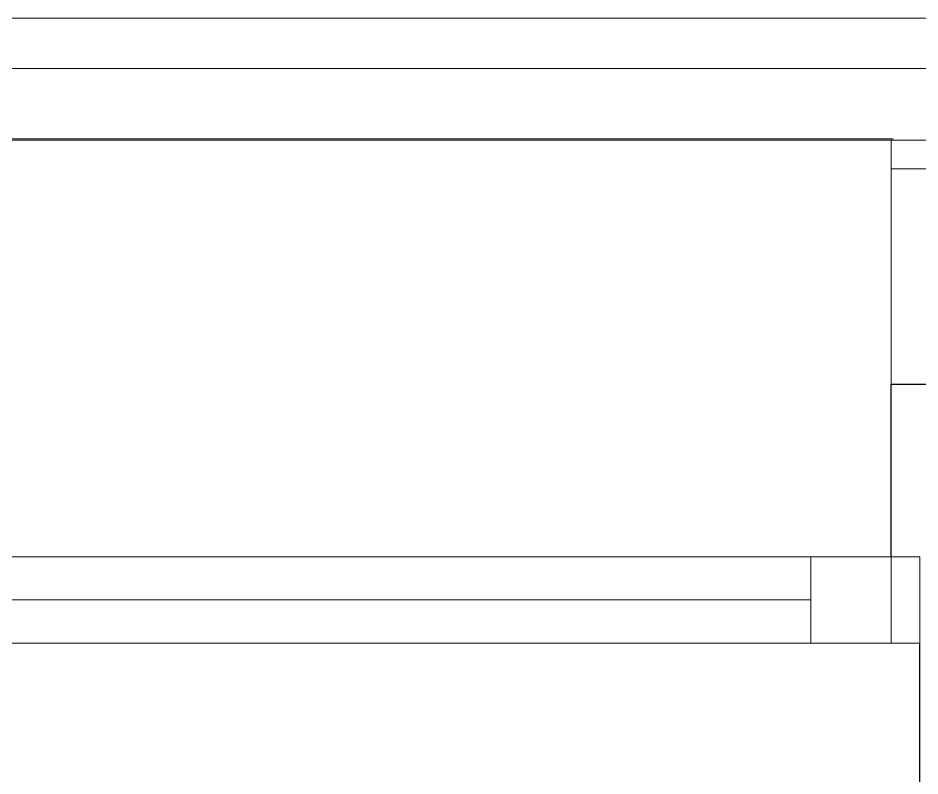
# Model space of a CAD drawing. Header units: millimetres. Extents: x -10438 to 68527, y -5058 to 44223.
# Drawn here: x 47530 to 48158, y 43226 to 43754 of the extents above; entities that cross this region are included whole.
import ezdxf

# ---------------------------------------------------------------- set-up
doc = ezdxf.new("R2010")
doc.units = ezdxf.units.MM
for name, color, linetype, lineweight in [('_ Окна', 7, 'Continuous', 9), ('Окна', 7, 'Continuous', 9), ('Стены наружные', 7, 'Continuous', 18), ('Стены несущие', 7, 'Continuous', 30), ('Стены отделка', 7, 'Continuous', 30), ('Стены штриховка', 7, 'Continuous', 9)]:
    doc.layers.add(name, color=color, linetype=linetype, lineweight=lineweight)

# ---------------------------------------------------------------- blocks, each defined once
blk = doc.blocks.new('окна_rehau_двупольное_2_фрамуги - 1490х2400 и 2410 _нов_ ок8-2138714-План потолков 3-го этажа')
at = {"layer": '_ Окна', "lineweight": 18}
for p, q in [((669, 175), (669, 115)), ((745, 175), (669, 175)), ((745, 115), (745, 175)), ((669, 115), (745, 115))]:
    blk.add_line(p, q, dxfattribs=at)
at = {"layer": '_ Окна'}
for p, q in [((725, 115), (725, 175)), ((38, 145), (669, 145))]:
    blk.add_line(p, q, dxfattribs=at)
at = {"layer": 'Окна'}
for p, q in [((38, 175), (669, 175)), ((745, 175), (669, 175)), ((745, 115), (745, 175)), ((669, 115), (38, 115)), ((669, 115), (745, 115))]:
    blk.add_line(p, q, dxfattribs=at)

msp = doc.modelspace()

# ---------------------------------------------------------------- linework, layer by layer
at = {"layer": 'Стены наружные'}
for p, q in [((55577.16, 43753.805), (45176.852, 43753.823)), ((55541.901, 43718.805), (45211.854, 43718.805)), ((46687.734, 43668.805), (48138.734, 43668.805)), ((48138.734, 43669.805), (46688.734, 43669.805)), ((48138.734, 43669.805), (48138.734, 43668.805))]:
    msp.add_line(p, q, dxfattribs=at)
at = {"layer": 'Стены несущие'}
for p, q in [((49702.738, 43498.805), (48137.734, 43498.805)), ((48137.734, 43378.805), (48137.734, 43498.805)), ((48157.734, 42908.805), (48157.734, 43318.805))]:
    msp.add_line(p, q, dxfattribs=at)
at = {"layer": 'Стены отделка', "lineweight": 9}
for p, q in [((48137.734, 43498.805), (48137.734, 43668.805)), ((48138.734, 43668.805), (49702.738, 43668.805)), ((48138.734, 43648.805), (48137.734, 43648.805))]:
    msp.add_line(p, q, dxfattribs=at)
at = {"layer": 'Стены штриховка'}
msp.add_line((49702.738, 43648.805), (48138.734, 43648.805), dxfattribs=at)

# ---------------------------------------------------------------- block references
at = {"layer": 'Окна'}
msp.add_blockref('окна_rehau_двупольное_2_фрамуги - 1490х2400 и 2410 _нов_ ок8-2138714-План потолков 3-го этажа', (47412.734, 43203.805), dxfattribs=at)

doc.saveas('drawing.dxf')
